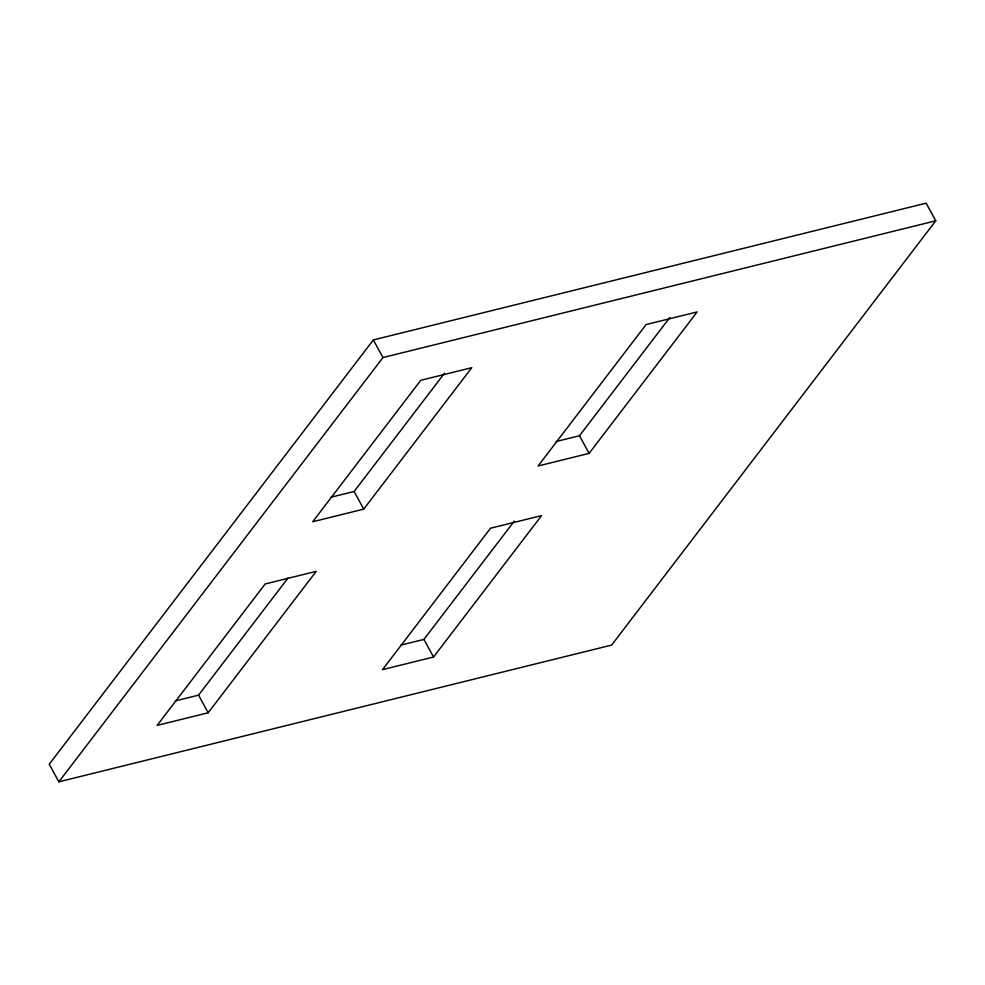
<?xml version="1.0" encoding="UTF-8"?>
<svg xmlns="http://www.w3.org/2000/svg" width="985" height="985" viewBox="0 0 985 985"><rect width="100%" height="100%" fill="white"/><g stroke="black" fill="none" stroke-linecap="round" stroke-linejoin="round"><path stroke-width="1.48" d="M373.352 339.923L49.25 764.2L58.854 781.831L611.648 645.076L935.75 220.8L926.146 203.169L373.352 339.923L382.968 357.543L58.854 781.831M175.231 700.926L198.564 695.151L287.965 578.109M330.812 497.265L354.132 491.49L444.469 373.229M208.167 712.771L316.21 571.349L265.174 583.97L157.144 725.391L208.167 712.771L198.564 695.151M363.736 509.122L471.778 367.688L420.755 380.308L312.713 521.742L363.736 509.122L354.132 491.49M400.599 645.175L423.932 639.4L514.269 521.139M556.168 441.514L579.5 435.739L669.837 317.478M433.535 657.02L541.578 515.598L490.542 528.219L382.512 669.64L433.535 657.02L423.932 639.4M589.104 453.371L697.146 311.937L646.111 324.558L538.081 465.991L589.104 453.371L579.5 435.739M382.968 357.543L935.75 220.8"/></g></svg>
